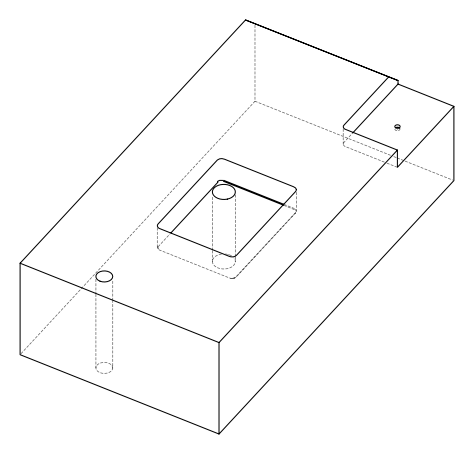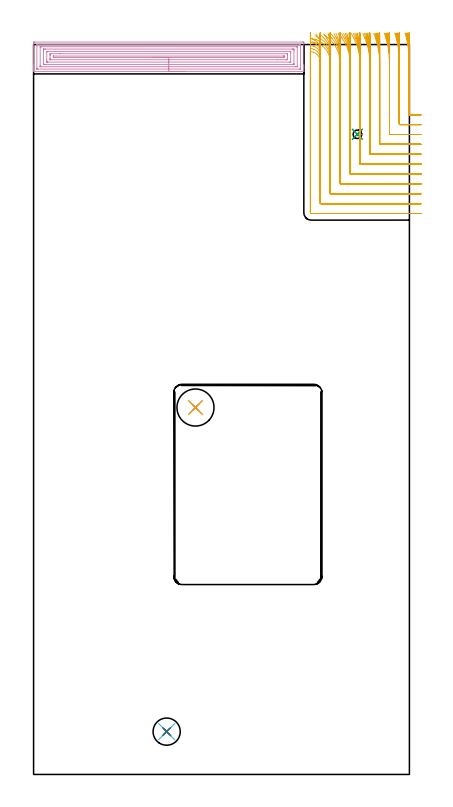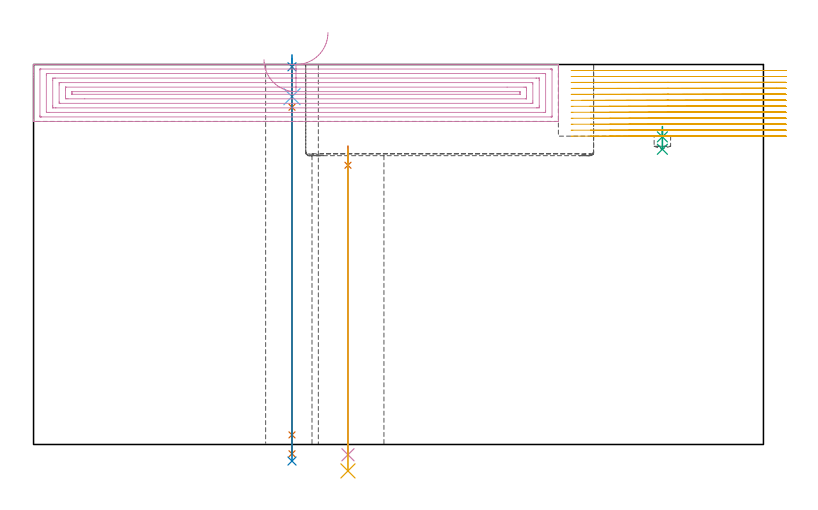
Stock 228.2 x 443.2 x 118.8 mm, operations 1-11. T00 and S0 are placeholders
(PLAN: 12 operations, 9 tool changes, 185.3 min)
(1 SPOT_DRILL | STEP1HOLE | NXT0321_9005460120000 | 0.06 min | 3392 mm3)
(2 SPOT_DRILL_1 | STEP1HOLE_1 | NXT0321_9005460120000 | 0.03 min | 3 mm3)
(3 SPOT_DRILL_2 | STEP1POCKET | NXT0321_9005460120000 | 0.03 min | 2393 mm3)
(4 DRILL_THROUGH_HOLE_INTO_CENTER | STEP1HOLE | NXT0301_065 | 0.39 min | 6096 mm3)
(5 DRILL_TO_ENLARGE_THROUGH_HOLE | STEP1HOLE | UGT0301_054 | 0.41 min | 37684 mm3)
(6 DRILL_BLIND_HOLE_INTO_CENTER | STEP1HOLE_1 | NXT0301_038 | 0.05 min | 317 mm3)
(7 GUN_DRILL_THROUGH_HOLE | STEP1HOLE_1 | UGT0307_002 | 0.56 min | 3049 mm3)
(8 SPADE_DRILL_TO_ENLARGE_THROUGH_HOLE | STEP1HOLE_1 | UGT0306_007 | 0.51 min | 21981 mm3)
(9 DRILL_BLIND_HOLE_INTO_CENTER_1 | STEP1POCKET | NXT0301_023 | 0.03 min | 78 mm3)
(10 AREA_MILL | FG_CHAMFER_SURFACE | UGT0205_001 | 9.43 min | 27202 mm3)
(11 MILL_CORNER_NOTCH_RECTANGULAR | CORNER_NOTCH_RECTANGULAR | NXT0201_009 | Follow Part, ap 2, ae 75% | 33.96 min | 149371 mm3)
(12 MILL_RECTANGULAR_POCKET | POCKET_RECTANGULAR_STRAIGHT | UGT0201_084 | Follow Part, ap 1.5, ae 75% | 139.81 min | 299857 mm3)
(TOOL NXT0321_9005460120000 | NC Spot Drill, 142deg, 12mm, Carbide, Uncoated | D12 PA142 FL30 Z2)
(TOOL NXT0301_065 | Carbide Drill 9.4mm [860.1-0940-075A1-MM 2214] | D9.4 PA140 FL98 Z2)
(TOOL UGT0301_054 | Twist Drill 22.5 mm | D22.5 PA118 FL155 Z2)
(TOOL NXT0301_038 | Carbide Drill 6.7mm [860.1-0670-034A1-MM 2214] | D6.7 PA140 FL53 Z2)
(TOOL UGT0307_002 | Gun Drill 6 mm | D6 PA130 FL24 Z1)
(TOOL UGT0306_007 | Spade Drill 16.5mm | D16.5 PA132 FL10 Z2)
(TOOL NXT0301_023 | Carbide Drill 5.2mm [860.1-0520-016A1-MM 2214] | D5.2 PA140 FL28 Z2)
(TOOL UGT0205_001 | Chamfer Mill 20 x 3 x 45 deg. | D20 FL50 Z2)
(TOOL NXT0201_009 | ENDMILL 8mm [2P460-0800-NA 1630] | D8 FL26 Z6)
(TOOL UGT0201_084 | End mill 6 mm | D6 R1 FL30 Z4)
(OP 1 SPOT_DRILL)
G17 G21 G94 G90
T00 M6
G54
G17 G0 G90 X98.3 Y222.8 S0 M3
G43 Z128.8 H0
G94 G81 G98 Z87.3 F250. R93.3
G80
M5
M2
(OP 2 SPOT_DRILL_1)
G17 G21 G94 G90
T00 M6
G54
G17 G0 G90 X80.8 Y26. S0 M3
G43 Z128.8 H0
G94 G81 G98 Z118.086 F250. R121.8
G80
M5
M2
(OP 3 SPOT_DRILL_2)
G17 G21 G94 G90
T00 M6
G54
G17 G0 G90 X196.6 Y388.7 S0 M3
G43 Z128.8 H0
G94 G81 G98 Z96.176 F250. R99.4
G80
M5
M2
(OP 4 DRILL_THROUGH_HOLE_INTO_CENTER)
G17 G21 G94 G90
T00 M6
G54
G17 G0 G90 X98.3 Y222.8 S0 M3
G43 Z128.8 H1
G94 G73 G98 Z-3.211 F250. Q9.351 R92.3
G80
M5
M2
(OP 5 DRILL_TO_ENLARGE_THROUGH_HOLE)
G17 G21 G94 G90
T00 M6
G54
G17 G0 G90 X98.3 Y222.8 S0 M3
G43 Z128.8 H0
G94 G73 G98 Z-8.26 F250. Q19.712 R92.3
G80
M5
M2
(OP 6 DRILL_BLIND_HOLE_INTO_CENTER)
G17 G21 G94 G90
T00 M6
G54
G17 G0 G90 X80.8 Y26. S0 M3
G43 Z128.8 H1
G94 G81 G98 Z108.75 F250. R120.8
G80
M5
M2
(OP 7 GUN_DRILL_THROUGH_HOLE)
G17 G21 G94 G90
T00 M6
G54
G17 G0 G90 X80.8 Y26. M8
G43 Z128.8 H0
Z118.557
S716 M3
G94 G1 Z105.443 F125. M26
G4 X.084
Z3. F250.
G4 X.084
Z-2.899 F125.
G4 X.084
M5
M9
G0 Z118.557
Z128.8
M2
(OP 8 SPADE_DRILL_TO_ENLARGE_THROUGH_HOLE)
G17 G21 G94 G90
T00 M6
G54
G17 G0 G90 X80.8 Y26. S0 M3
G43 Z128.8 H0
G94 G73 G98 Z-5.173 F250. Q15.497 R120.8
G80
M5
M2
(OP 9 DRILL_BLIND_HOLE_INTO_CENTER_1)
G17 G21 G94 G90
T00 M6
G54
G17 G0 G90 X196.6 Y388.7 S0 M3
G43 Z128.8 H1
G94 G81 G98 Z92.3 F250. R98.4
G80
M5
M2
(OP 10 AREA_MILL)
G17 G21 G94 G90
T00 M6
G54
G17 G0 G90 X92.05 Y426.9 S1061 M3
G43 Z128.8 H0
G94 G1 X92.012 Z127.928 F250.
X91.898 Z127.063
X91.709 Z126.212
X91.447 Z125.38
X91.113 Z124.574
X90.71 Z123.8
X90.242 Z123.064
X89.71 Z122.372
X89.121 Z121.729
X88.478 Z121.139
X87.786 Z120.608
X87.05 Z120.14
X86.276 Z119.737
X85.47 Z119.403
X84.638 Z119.141
X83.786 Z118.952
X82.922 Z118.838
X82.05 Z118.8
X0.132
X0.008 Y426.903 Z118.788
X0. Y426.916 Z118.775
Y427.193 Z118.506
Y427.92 Z117.78
Y428.642 Z117.057
Y429.165 Z116.531
Y429.427 Z116.27
Y430.05 Z115.647
Y430.312 Z115.386
Y430.935 Z114.76
Y444.204 Z101.493
X0.002 Y444.518 Z101.179
X0.01 Y444.691 Z101.005
X0.185 Y444.699 Z100.999
X0.577 Y444.7 Z101.
X163.523
X163.918 Y444.696 Z101.002
X164.09 Y444.691 Z101.006
X164.1 Y444.515 Z101.181
Y430.935 Z114.76
Y430.312 Z115.386
Y430.05 Z115.647
Y429.427 Z116.27
Y429.165 Z116.531
Y428.642 Z117.057
Y428.281 Z117.419
Y427.194 Z118.505
Y426.916 Z118.775
X164.092 Y426.903 Z118.788
X163.968 Y426.9 Z118.8
X82.05
Y428.314 Z117.386
X2.324
X2.14 Y428.316 Z117.384
X2.048 Y428.319 Z117.381
X2.011 Y428.321 Z117.379
X2.008 Y428.349 Z117.351
X2.003 Y428.43 Z117.27
X2. Y428.636 Z117.064
Y442.79 Z102.91
X2.006 Y443.145 Z102.555
X2.01 Y443.246 Z102.454
X2.018 Y443.28 Z102.42
X2.038 Y443.281 Z102.419
X2.144 Y443.284 Z102.416
X2.358 Y443.286 Z102.414
X2.392
X161.776
X161.96 Y443.284 Z102.416
X162.052 Y443.281 Z102.419
X162.089 Y443.279 Z102.421
X162.092 Y443.251 Z102.449
X162.097 Y443.17 Z102.53
X162.1 Y442.964 Z102.736
Y428.81 Z116.89
X162.094 Y428.454 Z117.246
X162.09 Y428.354 Z117.346
X162.082 Y428.32 Z117.38
X162.062 Y428.319 Z117.381
X161.956 Y428.316 Z117.384
X161.742 Y428.314 Z117.386
X161.708
X82.05
Y429.729 Z115.972
X4.462 Z115.971
X4.139 Y429.731 Z115.969
X4.032 Y429.733 Z115.967
X4.019 Y429.735 Z115.965
X4.01 Y429.749 Z115.951
X4.005 Y429.821 Z115.879
X4.002 Y429.912 Z115.788
X4. Y430.05 Z115.65
Y430.188 Z115.512
X4.001 Y441.687 Z104.013
X4.007 Y441.825 Z103.875
X4.01 Y441.861 Z103.839
X4.021 Y441.865 Z103.835
X4.058 Y441.868 Z103.832
X4.139 Y441.87 Z103.83
X4.706 Y441.871 Z103.829
X5.029 Y441.872 Z103.828
X159.638 Y441.871 Z103.829
X159.961 Y441.869 Z103.831
X160.068 Y441.867 Z103.833
X160.081 Y441.865 Z103.835
X160.09 Y441.851 Z103.849
X160.095 Y441.779 Z103.921
X160.098 Y441.688 Z104.012
X160.1 Y441.55 Z104.15
Y441.412 Z104.288
X160.099 Y429.913 Z115.787
X160.093 Y429.775 Z115.925
X160.09 Y429.739 Z115.961
X160.079 Y429.735 Z115.965
X160.042 Y429.732 Z115.968
X159.961 Y429.73 Z115.97
X159.394 Y429.729 Z115.971
X159.071 Y429.728 Z115.972
X82.05 Y429.729
Y431.143 Z114.557
X6.81
X6.599 Y431.144 Z114.556
X6.076 Y431.148 Z114.552
X6.022 Y431.149 Z114.551
X6.01 Y431.217 Z114.483
X6. Y431.819 Z113.881
Y439.781 Z105.919
X6.001 Y440.183 Z105.517
X6.005 Y440.384 Z105.316
X6.009 Y440.434 Z105.266
X6.012 Y440.451 Z105.249
X6.033 Y440.452 Z105.248
X6.131 Y440.455 Z105.245
X6.81 Y440.457 Z105.243
X7.019
X157.29
X157.501 Y440.456 Z105.244
X158.024 Y440.452 Z105.248
X158.078 Y440.451 Z105.249
X158.09 Y440.383 Z105.317
X158.094 Y440.21 Z105.49
X158.1 Y439.861 Z105.839
Y431.819 Z113.881
X158.099 Y431.417 Z114.283
X158.095 Y431.216 Z114.484
X158.091 Y431.166 Z114.534
X158.088 Y431.149 Z114.551
X158.067 Y431.148 Z114.552
X157.969 Y431.145 Z114.555
X157.29 Y431.143 Z114.557
X157.081
X82.05
Y432.557 Z113.143
X8.591
X8.443 Y432.559 Z113.141
X8.148 Y432.564 Z113.136
X8.009 Y432.575 Z113.125
X8.005 Y432.62 Z113.08
X8.002 Y432.704 Z112.996
X8. Y433.291 Z112.409
X8.001 Y438.598 Z107.102
X8.005 Y438.896 Z106.804
X8.01 Y439.036 Z106.664
X8.295 Y439.041 Z106.659
X8.443 Y439.043 Z106.657
X155.509
X155.657 Y439.041 Z106.659
X155.952 Y439.036 Z106.664
X156.091 Y439.025 Z106.675
X156.095 Y438.98 Z106.72
X156.098 Y438.896 Z106.804
X156.1 Y438.309 Z107.391
X156.099 Y433.002 Z112.698
X156.095 Y432.704 Z112.996
X156.09 Y432.564 Z113.136
X155.805 Y432.559 Z113.141
X155.657 Y432.557 Z113.143
X82.05
Y433.971 Z111.729
X10.203 Y433.972 Z111.728
X10.068 Y433.973 Z111.727
X10.027 Y433.975 Z111.725
X10.012 Y433.977 Z111.723
X10.01 Y433.999 Z111.701
X10.005 Y434.104 Z111.596
X10.001 Y434.473 Z111.227
X10. Y434.842 Z110.858
Y436.611 Z109.089
X10.001 Y437.127 Z108.573
X10.004 Y437.492 Z108.208
X10.01 Y437.613 Z108.087
X10.12 Y437.622 Z108.078
X10.371 Y437.625 Z108.075
X10.758 Y437.628 Z108.072
X16.016 Y437.629 Z108.071
X153.897 Y437.628 Z108.072
X154.032 Y437.627 Z108.073
X154.073 Y437.625 Z108.075
X154.088 Y437.623 Z108.077
X154.09 Y437.601 Z108.099
X154.095 Y437.496 Z108.204
X154.099 Y437.127 Z108.573
X154.1 Y436.758 Z108.942
Y434.989 Z110.711
X154.099 Y434.473 Z111.227
X154.096 Y434.108 Z111.592
X154.09 Y433.987 Z111.713
X153.98 Y433.978 Z111.722
X153.729 Y433.975 Z111.725
X153.342 Y433.972 Z111.728
X148.053 Y433.971 Z111.729
X82.05
Y435.385 Z110.315
X12.124 Y435.386 Z110.314
X12.048 Y435.389 Z110.311
X12.016 Y435.392 Z110.308
X12.009 Y435.407 Z110.293
X12.002 Y435.432 Z110.268
X12.001 Y435.44 Z110.26
X12.002 Y435.821 Z109.879
X12.007 Y436.091 Z109.609
X12.011 Y436.21 Z109.49
X12.017 Y436.211 Z109.489
X12.042 Y436.213 Z109.487
X12.149 Y436.215 Z109.485
X151.976 Y436.214 Z109.486
X152.052 Y436.211 Z109.489
X152.084 Y436.208 Z109.492
X152.091 Y436.193 Z109.507
X152.098 Y436.168 Z109.532
X152.1 Y436.16 Z109.54
X152.099 Y435.649 Z110.051
X152.095 Y435.497 Z110.203
X152.09 Y435.402 Z110.298
X152.05 Y435.392 Z110.308
X151.948 Y435.387 Z110.313
X151.92 Y435.386 Z110.314
X82.05 Y435.385 Z110.315
X81.178 Z110.353
X80.314 Z110.467
X79.462 Z110.655
X78.63 Z110.918
X77.824 Z111.252
X77.05 Z111.654
X76.314 Z112.123
X75.622 Z112.654
X74.979 Z113.244
X74.39 Z113.887
X73.858 Z114.579
X73.39 Z115.315
X72.987 Z116.088
X72.653 Z116.894
X72.391 Z117.726
X72.202 Z118.578
X72.088 Z119.443
X72.05 Z120.315
G0 Z128.8
M5
M2
(OP 11 MILL_CORNER_NOTCH_RECTANGULAR)
G17 G21 G94 G90
T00 M6
G54
G17 G0 G90 X225.624 Y450.112 S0 M3
G43 Z128.8 H1
Z116.933
G94 G1 X226.344 Y447.2 F250.
G2 X228.1 Y432.792 R60. F500.
G1 Y400.995
G3 X228.495 Y400.6 R0.4
G1 X232.2
X235.2 F250.
G0 Z128.8
X219.342 Y450.091
Z116.933
G1 X220.142 Y447.2
G2 X222.1 Y432.792 R54. F500.
G1 Y394.996
G3 X222.496 Y394.6 R0.4
G1 X232.2
X235.2 F250.
G0 Z128.8
X212.986 Y450.062
Z116.933
G1 X213.887 Y447.2
G2 X216.1 Y432.792 R48. F500.
G1 Y388.996
G3 X216.496 Y388.6 R0.4
G1 X232.2
X235.2 F250.
G0 Z128.8
X206.522 Y450.018
Z116.933
G1 X207.551 Y447.2
G2 X210.1 Y432.792 R42. F500.
G1 Y382.996
G3 X210.496 Y382.6 R0.4
G1 X232.2
X235.2 F250.
G0 Z128.8
X199.89 Y449.949
Z116.933
G1 X201.091 Y447.2
G2 X204.1 Y432.792 R36. F500.
G1 Y376.996
G3 X204.496 Y376.6 R0.4
G1 X232.2
X235.2 F250.
G0 Z128.8
X192.973 Y449.831
Z116.933
G1 X194.414 Y447.2
G2 X198.1 Y432.792 R30. F500.
G1 Y389.991
X198.285 Y389.751
G2 X198.461 Y388.002 R1.973
G1 X198.292 Y387.65
X198.1 Y387.391
Y370.996
G3 X198.496 Y370.6 R0.4
G1 X232.2
X235.2 F250.
G0 Z128.8
X185.493 Y449.599
Z116.933
G1 X187.294 Y447.2
G2 X192.1 Y432.792 R24. F500.
G1 Y364.996
G3 X192.496 Y364.6 R0.4
G1 X232.2
X235.2 F250.
G0 Z128.8
X176.488 Y448.998
Z116.933
G1 X178.889 Y447.2
G2 X186.1 Y432.792 R18. F500.
G1 Y358.997
G3 X186.497 Y358.6 R0.4
G1 X232.2
X235.2 F250.
G0 Z128.8
X168.872 Y444.861
Z116.933
G1 X170.346 Y444.58
G2 X180.1 Y432.792 R12. F500.
G1 Y352.997
G3 X180.497 Y352.6 R0.4
G1 X232.2
X235.2 F250.
G0 Z128.8
X168.686 Y438.949
Z116.933
G1 X170.1 Y438.449
G2 X174.1 Y432.792 R6. F500.
G1 Y346.997
G3 X174.497 Y346.6 R0.4
G1 X232.2
X235.2 F250.
G0 Z128.8
X168.1 Y435.792
Z116.933
G1 Y432.792
Y341.1 F500.
G3 X168.6 Y340.6 R0.5
G1 X232.2
X235.2 F250.
G0 Z128.8
X226.148 Y450.134
Z115.067
G1 X226.775 Y447.2
G2 X228.1 Y434.659 R60. F500.
G1 Y400.995
G3 X228.495 Y400.6 R0.4
G1 X232.2
X235.2 F250.
G0 Z128.8
X219.927 Y450.118
Z115.067
G1 X220.624 Y447.2
G2 X222.1 Y434.659 R54. F500.
G1 Y394.996
G3 X222.496 Y394.6 R0.4
G1 X232.2
X235.2 F250.
G0 Z128.8
X213.649 Y450.096
Z115.067
G1 X214.433 Y447.2
G2 X216.1 Y434.659 R48. F500.
G1 Y388.996
G3 X216.496 Y388.6 R0.4
G1 X232.2
X235.2 F250.
G0 Z128.8
X207.288 Y450.063
Z115.067
G1 X208.184 Y447.2
G2 X210.1 Y434.659 R42. F500.
G1 Y382.996
G3 X210.496 Y382.6 R0.4
G1 X232.2
X235.2 F250.
G0 Z128.8
X200.8 Y450.012
Z115.067
G1 X201.845 Y447.2
G2 X204.1 Y434.659 R36. F500.
G1 Y376.996
G3 X204.496 Y376.6 R0.4
G1 X232.2
X235.2 F250.
G0 Z128.8
X194.099 Y449.925
Z115.067
G1 X195.353 Y447.2
G2 X198.1 Y434.659 R30. F500.
G1 Y389.991
X198.285 Y389.751
G2 X198.461 Y388.002 R1.972
G1 X198.292 Y387.65
X198.1 Y387.391
Y376.996
Y370.996
G3 X198.496 Y370.6 R0.4
G1 X232.2
X235.2 F250.
G0 Z128.8
X186.995 Y449.758
Z115.067
G1 X188.563 Y447.2
G2 X192.1 Y434.659 R24. F500.
G1 Y364.997
G3 X192.497 Y364.6 R0.4
G1 X232.2
X235.2 F250.
G0 Z128.8
X178.922 Y449.352
Z115.067
G1 X181.012 Y447.2
G2 X186.1 Y434.659 R18. F500.
G1 Y358.997
G3 X186.497 Y358.6 R0.4
G1 X232.2
X235.2 F250.
G0 Z128.8
X168.556 Y447.02
Z115.067
G1 X171.438 Y446.186
G2 X180.1 Y434.659 R12. F500.
G1 Y352.997
G3 X180.497 Y352.6 R0.4
G1 X232.2
X235.2 F250.
G0 Z128.8
X168.686 Y440.816
Z115.067
G1 X170.1 Y440.316
G2 X174.1 Y434.659 R6. F500.
G1 Y346.997
G3 X174.497 Y346.6 R0.4
G1 X232.2
X235.2 F250.
G0 Z128.8
X168.1 Y437.659
Z115.067
G1 Y434.659
Y341.1 F500.
G3 X168.6 Y340.6 R0.5
G1 X232.2
X235.2 F250.
G0 Z128.8
X226.61 Y450.152
Z113.2
G1 X227.144 Y447.2
G2 X228.1 Y436.53 R60. F500.
G1 Y400.995
G3 X228.495 Y400.6 R0.4
G1 X232.2
X235.2 F250.
G0 Z128.8
X220.442 Y450.141
Z113.2
G1 X221.035 Y447.2
G2 X222.1 Y436.53 R54. F500.
G1 Y394.996
G3 X222.496 Y394.6 R0.4
G1 X232.2
X235.2 F250.
G0 Z128.8
X214.232 Y450.125
Z113.2
G1 X214.899 Y447.2
G2 X216.1 Y436.53 R48. F500.
G1 Y388.996
G3 X216.496 Y388.6 R0.4
G1 X232.2
X235.2 F250.
G0 Z128.8
X207.96 Y450.102
Z113.2
G1 X208.722 Y447.2
G2 X210.1 Y436.53 R42. F500.
G1 Y382.996
G3 X210.496 Y382.6 R0.4
G1 X232.2
X235.2 F250.
G0 Z128.8
X201.593 Y450.065
Z113.2
G1 X202.482 Y447.2
G2 X204.1 Y436.53 R36. F500.
G1 Y376.996
G3 X204.496 Y376.6 R0.4
G1 X232.2
X235.2 F250.
G0 Z128.8
X195.071 Y450.004
Z113.2
G1 X196.138 Y447.2
G2 X198.1 Y436.53 R30. F500.
G1 Y389.991
X198.285 Y389.751
G2 X198.44 Y389.451 R1.972
X198.461 Y388.002 R1.972
G1 X198.292 Y387.65
X198.1 Y387.391
Y376.996
Y370.996
G3 X198.496 Y370.6 R0.4
G1 X232.2
X235.2 F250.
G0 Z128.8
X188.264 Y449.887
Z113.2
G1 X189.598 Y447.2
G2 X192.1 Y436.53 R24. F500.
G1 Y364.997
G3 X192.497 Y364.6 R0.4
G1 X232.2
X235.2 F250.
G0 Z128.8
X180.818 Y449.616
Z113.2
G1 X182.596 Y447.2
G2 X186.1 Y436.53 R18. F500.
G1 Y358.997
G3 X186.497 Y358.6 R0.4
G1 X232.2
X235.2 F250.
G0 Z128.8
X170.98 Y448.559
Z113.2
G1 X173.641 Y447.174
G2 X180.1 Y436.53 R12. F500.
G1 Y352.997
G3 X180.497 Y352.6 R0.4
G1 X232.2
X235.2 F250.
G0 Z128.8
X168.686 Y442.686
Z113.2
G1 X170.1 Y442.186
G2 X174.1 Y436.53 R6. F500.
G1 Y346.997
G3 X174.497 Y346.6 R0.4
G1 X232.2
X235.2 F250.
G0 Z128.8
X168.1 Y439.53
Z113.2
G1 Y436.53
Y341.1 F500.
G3 X168.6 Y340.6 R0.5
G1 X232.2
X235.2 F250.
G0 Z128.8
X227.011 Y450.168
Z111.333
G1 X227.451 Y447.2
G2 X228.1 Y438.401 R60. F500.
G1 Y400.995
G3 X228.495 Y400.6 R0.4
G1 X232.2
X235.2 F250.
G0 Z128.8
X220.889 Y450.16
Z111.333
G1 X221.378 Y447.2
G2 X222.1 Y438.401 R54. F500.
G1 Y394.996
G3 X222.496 Y394.6 R0.4
G1 X232.2
X235.2 F250.
G0 Z128.8
X214.737 Y450.149
Z111.333
G1 X215.287 Y447.2
G2 X216.1 Y438.401 R48. F500.
G1 Y388.996
G3 X216.496 Y388.6 R0.4
G1 X232.2
X235.2 F250.
G0 Z128.8
X208.539 Y450.133
Z111.333
G1 X209.168 Y447.2
G2 X210.1 Y438.401 R42. F500.
G1 Y382.996
G3 X210.496 Y382.6 R0.4
G1 X232.2
X235.2 F250.
G0 Z128.8
X202.275 Y450.109
Z111.333
G1 X203.008 Y447.2
G2 X204.1 Y438.401 R36. F500.
G1 Y376.996
G3 X204.496 Y376.6 R0.4
G1 X232.2
X235.2 F250.
G0 Z128.8
X195.901 Y450.068
Z111.333
G1 X196.781 Y447.2
G2 X198.1 Y438.401 R30. F500.
G1 Y389.99
X198.286 Y389.749
X198.439 Y389.451
X198.532 Y389.169
G2 X198.582 Y388.863 R1.972
G1 X198.585 Y388.59
G2 X198.461 Y388.002 R1.972
G1 X198.321 Y387.709
X198.232 Y387.569
X198.14 Y387.444
X198.1 Y387.396
Y370.996
G3 X198.496 Y370.6 R0.4
G1 X232.2
X235.2 F250.
G0 Z128.8
X189.329 Y449.991
Z111.333
G1 X190.429 Y447.2
G2 X192.1 Y438.401 R24. F500.
G1 Y364.997
G3 X192.497 Y364.6 R0.4
G1 X232.2
X235.2 F250.
G0 Z128.8
X182.336 Y449.817
Z111.333
G1 X183.803 Y447.2
G2 X186.1 Y438.401 R18. F500.
G1 Y358.997
G3 X186.497 Y358.6 R0.4
G1 X232.2
X235.2 F250.
G0 Z128.8
X174.06 Y449.24
Z111.333
G1 X176.26 Y447.2
G2 X180.1 Y438.401 R12. F500.
G1 Y352.997
G3 X180.497 Y352.6 R0.4
G1 X232.2
X235.2 F250.
G0 Z128.8
X168.78 Y444.548
Z111.333
G1 X170.186 Y444.027
G2 X174.1 Y438.401 R6. F500.
G1 Y346.997
G3 X174.497 Y346.6 R0.4
G1 X232.2
X235.2 F250.
G0 Z128.8
X168.1 Y441.401
Z111.333
G1 Y438.401
Y341.1 F500.
G3 X168.6 Y340.6 R0.5
G1 X232.2
X235.2 F250.
G0 Z128.8
X227.358 Y450.18
Z109.467
G1 X227.703 Y447.2
G2 X228.1 Y440.309 R60. F500.
G1 Y400.995
G3 X228.495 Y400.6 R0.4
G1 X232.2
X235.2 F250.
G0 Z128.8
X221.276 Y450.175
Z109.467
G1 X221.659 Y447.2
G2 X222.1 Y440.309 R54. F500.
G1 Y394.996
G3 X222.496 Y394.6 R0.4
G1 X232.2
X235.2 F250.
G0 Z128.8
X215.172 Y450.169
Z109.467
G1 X215.603 Y447.2
G2 X216.1 Y440.309 R48. F500.
G1 Y388.996
G3 X216.496 Y388.6 R0.4
G1 X232.2
X235.2 F250.
G0 Z128.8
X209.039 Y450.159
Z109.467
G1 X209.531 Y447.2
G2 X210.1 Y440.309 R42. F500.
G1 Y382.996
G3 X210.496 Y382.6 R0.4
G1 X232.2
X235.2 F250.
G0 Z128.8
X202.86 Y450.145
Z109.467
G1 X203.434 Y447.2
G2 X204.1 Y440.309 R36. F500.
G1 Y376.996
G3 X204.496 Y376.6 R0.4
G1 X232.2
X235.2 F250.
G0 Z128.8
X196.609 Y450.12
Z109.467
G1 X197.298 Y447.2
G2 X198.1 Y440.309 R30. F500.
G1 Y389.99
X198.286 Y389.749
X198.439 Y389.451
X198.532 Y389.169
G2 X198.582 Y388.863 R1.972
G1 X198.585 Y388.591
G2 X198.461 Y388.002 R1.972
G1 X198.321 Y387.709
X198.232 Y387.569
X198.14 Y387.444
X198.1 Y387.396
Y376.996
Y370.996
G3 X198.496 Y370.6 R0.4
G1 X232.2
X235.2 F250.
G0 Z128.8
X190.228 Y450.074
Z109.467
G1 X191.09 Y447.2
G2 X192.1 Y440.309 R24. F500.
G1 Y364.996
G3 X192.496 Y364.6 R0.4
G1 X232.2
X235.2 F250.
G0 Z128.8
X183.58 Y449.971
Z109.467
G1 X184.729 Y447.2
G2 X186.1 Y440.309 R18. F500.
G1 Y358.997
G3 X186.497 Y358.6 R0.4
G1 X232.2
X235.2 F250.
G0 Z128.8
X176.202 Y449.656
Z109.467
G1 X177.924 Y447.2
G2 X180.1 Y440.309 R12. F500.
G1 Y352.997
G3 X180.497 Y352.6 R0.4
G1 X232.2
X235.2 F250.
G0 Z128.8
X168.146 Y447.017
Z109.467
G1 X170.82 Y445.657
G2 X174.1 Y440.309 R6. F500.
G1 Y346.997
G3 X174.497 Y346.6 R0.4
G1 X232.2
X235.2 F250.
G0 Z128.8
X168.1 Y443.309
Z109.467
G1 Y440.309
Y341.1 F500.
G3 X168.6 Y340.6 R0.5
G1 X232.2
X235.2 F250.
G0 Z128.8
X227.838 Y450.195
Z107.6
G1 X228.006 Y447.2
G2 X228.1 Y443.837 R60. F500.
G1 Y400.995
G3 X228.495 Y400.6 R0.4
G1 X232.2
X235.2 F250.
G0 Z128.8
X221.808 Y450.194
Z107.6
G1 X221.995 Y447.2
G2 X222.1 Y443.837 R54. F500.
G1 Y394.995
G3 X222.495 Y394.6 R0.4
G1 X232.2
X235.2 F250.
G0 Z128.8
X215.772 Y450.193
Z107.6
G1 X215.982 Y447.2
G2 X216.1 Y443.837 R48. F500.
G1 Y388.996
G3 X216.496 Y388.6 R0.4
G1 X232.2
X235.2 F250.
G0 Z128.8
X209.725 Y450.19
Z107.6
G1 X209.965 Y447.2
G2 X210.1 Y443.837 R42. F500.
G1 Y382.996
G3 X210.496 Y382.6 R0.4
G1 X232.2
X235.2 F250.
G0 Z128.8
X203.662 Y450.187
Z107.6
G1 X203.943 Y447.2
G2 X204.1 Y443.837 R36. F500.
G1 Y376.996
G3 X204.496 Y376.6 R0.4
G1 X232.2
X235.2 F250.
G0 Z128.8
X197.575 Y450.181
Z107.6
G1 X197.911 Y447.2
G2 X198.1 Y443.837 R30. F500.
G1 Y389.991
X198.285 Y389.751
G2 X198.461 Y388.002 R1.972
G1 X198.292 Y387.65
X198.1 Y387.391
Y376.996
Y370.996
G3 X198.496 Y370.6 R0.4
G1 X232.2
X235.2 F250.
G0 Z128.8
X191.443 Y450.17
Z107.6
G1 X191.863 Y447.2
G2 X192.1 Y443.837 R24. F500.
G1 Y364.996
G3 X192.496 Y364.6 R0.4
G1 X232.2
X235.2 F250.
G0 Z128.8
X185.223 Y450.147
Z107.6
G1 X185.783 Y447.2
G2 X186.1 Y443.837 R18. F500.
G1 Y358.997
G3 X186.497 Y358.6 R0.4
G1 X232.2
X235.2 F250.
G0 Z128.8
X178.778 Y450.08
Z107.6
G1 X179.619 Y447.2
G2 X180.1 Y443.837 R12. F500.
G1 Y352.997
G3 X180.497 Y352.6 R0.4
G1 X232.2
X235.2 F250.
G0 Z128.8
X171.388 Y449.685
Z107.6
G1 X173.069 Y447.2
G2 X174.1 Y443.837 R6. F500.
G1 Y346.997
G3 X174.497 Y346.6 R0.4
G1 X232.2
X235.2 F250.
G0 Z128.8
X168.1 Y446.837
Z107.6
G1 Y443.837
Y341.1 F500.
G3 X168.6 Y340.6 R0.5
G1 X232.2
X235.2 F250.
G0 Z128.8
X228.068 Y450.2
Z105.733
G1 X228.097 Y447.2
G2 X228.1 Y446.612 R60. F500.
G1 Y400.995
G3 X228.495 Y400.6 R0.4
G1 X232.2
X235.2 F250.
G0 Z128.8
X222.064 Y450.2
Z105.733
G1 X222.097 Y447.2
G2 X222.1 Y446.612 R54. F500.
G1 Y394.995
G3 X222.495 Y394.6 R0.4
G1 X232.2
X235.2 F250.
G0 Z128.8
X216.06 Y450.2
Z105.733
G1 X216.096 Y447.2
G2 X216.1 Y446.612 R48. F500.
G1 Y388.996
G3 X216.496 Y388.6 R0.4
G1 X232.2
X235.2 F250.
G0 Z128.8
X210.054 Y450.2
Z105.733
G1 X210.096 Y447.2
G2 X210.1 Y446.612 R42. F500.
G1 Y382.996
G3 X210.496 Y382.6 R0.4
G1 X232.2
X235.2 F250.
G0 Z128.8
X204.046 Y450.2
Z105.733
G1 X204.095 Y447.2
G2 X204.1 Y446.612 R36. F500.
G1 Y376.996
G3 X204.496 Y376.6 R0.4
G1 X232.2
X235.2 F250.
G0 Z128.8
X198.035 Y450.199
Z105.733
G1 X198.094 Y447.2
G2 X198.1 Y446.612 R30. F500.
G1 Y389.991
X198.285 Y389.751
G2 X198.461 Y388.002 R1.972
G1 X198.292 Y387.65
X198.1 Y387.391
Y376.996
Y370.996
G3 X198.496 Y370.6 R0.4
G1 X232.2
X235.2 F250.
G0 Z128.8
X192.019 Y450.199
Z105.733
G1 X192.093 Y447.2
G2 X192.1 Y446.612 R24. F500.
G1 Y364.996
G3 X192.496 Y364.6 R0.4
G1 X232.2
X235.2 F250.
G0 Z128.8
X185.992 Y450.198
Z105.733
G1 X186.09 Y447.2
G2 X186.1 Y446.612 R18. F500.
G1 Y358.997
G3 X186.497 Y358.6 R0.4
G1 X232.2
X235.2 F250.
G0 Z128.8
X179.938 Y450.196
Z105.733
G1 X180.086 Y447.2
G2 X180.1 Y446.612 R12. F500.
G1 Y352.997
G3 X180.497 Y352.6 R0.4
G1 X232.2
X235.2 F250.
G0 Z128.8
X173.777 Y450.186
Z105.733
G1 X174.071 Y447.2
G2 X174.1 Y446.612 R6. F500.
G1 Y346.997
G3 X174.497 Y346.6 R0.4
G1 X232.2
X235.2 F250.
G0 Z128.8
X168.1 Y449.612
Z105.733
G1 Y446.612
Y341.1 F500.
G3 X168.6 Y340.6 R0.5
G1 X232.2
X235.2 F250.
G0 Z128.8
X228.1 Y450.2
Z103.867
G1 Y447.2
Y400.995 F500.
G3 X228.495 Y400.6 R0.4
G1 X232.2
X235.2 F250.
G0 Z128.8
X222.1 Y450.2
Z103.867
G1 Y447.2
Y394.995 F500.
G3 X222.495 Y394.6 R0.4
G1 X232.2
X235.2 F250.
G0 Z128.8
X216.1 Y450.2
Z103.867
G1 Y447.2
Y388.996 F500.
G3 X216.496 Y388.6 R0.4
G1 X232.2
X235.2 F250.
G0 Z128.8
X210.1 Y450.2
Z103.867
G1 Y447.2
Y382.996 F500.
G3 X210.496 Y382.6 R0.4
G1 X232.2
X235.2 F250.
G0 Z128.8
X204.1 Y450.2
Z103.867
G1 Y447.2
Y376.996 F500.
G3 X204.496 Y376.6 R0.4
G1 X232.2
X235.2 F250.
G0 Z128.8
X198.1 Y450.2
Z103.867
G1 Y447.2
Y389.991 F500.
X198.285 Y389.751
G2 X198.461 Y388.002 R1.972
G1 X198.292 Y387.65
X198.1 Y387.391
Y376.996
Y370.996
G3 X198.496 Y370.6 R0.4
G1 X232.2
X235.2 F250.
G0 Z128.8
X192.1 Y450.2
Z103.867
G1 Y447.2
Y364.996 F500.
G3 X192.496 Y364.6 R0.4
G1 X232.2
X235.2 F250.
G0 Z128.8
X186.1 Y450.2
Z103.867
G1 Y447.2
Y358.997 F500.
G3 X186.497 Y358.6 R0.4
G1 X232.2
X235.2 F250.
G0 Z128.8
X180.099 Y450.2
Z103.867
G1 X180.1 Y447.2
Y358.997 F500.
Y352.997
G3 X180.497 Y352.6 R0.4
G1 X232.2
X235.2 F250.
G0 Z128.8
X174.099 Y450.2
Z103.867
G1 X174.1 Y447.2
Y352.997 F500.
Y346.997
G3 X174.497 Y346.6 R0.4
G1 X232.2
X235.2 F250.
G0 Z128.8
X168.1 Y450.198
Z103.867
G1 Y447.198
Y341.1 F500.
G3 X168.6 Y340.6 R0.5
G1 X232.2
X235.2 F250.
G0 Z128.8
X228.1 Y450.2
Z102.
G1 Y447.2
Y400.995 F500.
G3 X228.495 Y400.6 R0.4
G1 X232.2
X235.2 F250.
G0 Z128.8
X222.1 Y450.2
Z102.
G1 Y447.2
Y394.995 F500.
G3 X222.495 Y394.6 R0.4
G1 X232.2
X235.2 F250.
G0 Z128.8
X216.1 Y450.2
Z102.
G1 Y447.2
Y388.996 F500.
G3 X216.496 Y388.6 R0.4
G1 X232.2
X235.2 F250.
G0 Z128.8
X210.1 Y450.2
Z102.
G1 Y447.2
Y382.996 F500.
G3 X210.496 Y382.6 R0.4
G1 X232.2
X235.2 F250.
G0 Z128.8
X204.1 Y450.2
Z102.
G1 Y447.2
Y376.996 F500.
G3 X204.496 Y376.6 R0.4
G1 X232.2
X235.2 F250.
G0 Z128.8
X198.1 Y450.2
Z102.
G1 Y447.2
Y389.991 F500.
X198.285 Y389.751
G2 X198.461 Y388.002 R1.972
G1 X198.292 Y387.65
X198.1 Y387.391
Y370.996
G3 X198.496 Y370.6 R0.4
G1 X232.2
X235.2 F250.
G0 Z128.8
X192.1 Y450.2
Z102.
G1 Y447.2
Y364.996 F500.
G3 X192.496 Y364.6 R0.4
G1 X232.2
X235.2 F250.
G0 Z128.8
X186.1 Y450.2
Z102.
G1 Y447.2
Y358.997 F500.
G3 X186.497 Y358.6 R0.4
G1 X232.2
X235.2 F250.
G0 Z128.8
X180.1 Y450.2
Z102.
G1 Y447.2
Y352.997 F500.
G3 X180.497 Y352.6 R0.4
G1 X232.2
X235.2 F250.
G0 Z128.8
X174.1 Y450.2
Z102.
G1 Y447.2
Y346.997 F500.
G3 X174.497 Y346.6 R0.4
G1 X232.2
X235.2 F250.
G0 Z128.8
X168.1 Y450.2
Z102.
G1 Y447.2
Y341.1 F500.
G3 X168.6 Y340.6 R0.5
G1 X232.2
X235.2 F250.
G0 Z128.8
X228.1 Y450.2
Z100.133
G1 Y447.2
Y400.995 F500.
G3 X228.495 Y400.6 R0.4
G1 X232.2
X235.2 F250.
G0 Z128.8
X222.1 Y450.2
Z100.133
G1 Y447.2
Y394.995 F500.
G3 X222.495 Y394.6 R0.4
G1 X232.2
X235.2 F250.
G0 Z128.8
X216.1 Y450.2
Z100.133
G1 Y447.2
Y388.996 F500.
G3 X216.496 Y388.6 R0.4
G1 X232.2
X235.2 F250.
G0 Z128.8
X210.1 Y450.2
Z100.133
G1 Y447.2
Y382.996 F500.
G3 X210.496 Y382.6 R0.4
G1 X232.2
X235.2 F250.
G0 Z128.8
X204.1 Y450.2
Z100.133
G1 Y447.2
Y376.996 F500.
G3 X204.496 Y376.6 R0.4
G1 X232.2
X235.2 F250.
G0 Z128.8
X198.1 Y450.2
Z100.133
G1 Y447.2
Y389.991 F500.
X198.285 Y389.751
G2 X198.461 Y388.002 R1.972
G1 X198.292 Y387.65
X198.1 Y387.391
Y376.996
Y370.996
G3 X198.496 Y370.6 R0.4
G1 X232.2
X235.2 F250.
G0 Z128.8
X192.1 Y450.2
Z100.133
G1 Y447.2
Y364.996 F500.
G3 X192.496 Y364.6 R0.4
G1 X232.2
X235.2 F250.
G0 Z128.8
X186.1 Y450.2
Z100.133
G1 Y447.2
Y358.997 F500.
G3 X186.497 Y358.6 R0.4
G1 X232.2
X235.2 F250.
G0 Z128.8
X180.1 Y450.2
Z100.133
G1 Y447.2
Y352.997 F500.
G3 X180.497 Y352.6 R0.4
G1 X232.2
X235.2 F250.
G0 Z128.8
X174.1 Y450.2
Z100.133
G1 Y447.2
Y346.997 F500.
G3 X174.497 Y346.6 R0.4
G1 X232.2
X235.2 F250.
G0 Z128.8
X168.1 Y450.2
Z100.133
G1 Y447.2
Y341.1 F500.
G3 X168.6 Y340.6 R0.5
G1 X232.2
X235.2 F250.
G0 Z128.8
X228.1 Y450.2
Z98.267
G1 Y447.2
Y400.995 F500.
G3 X228.495 Y400.6 R0.4
G1 X232.2
X235.2 F250.
G0 Z128.8
X222.1 Y450.2
Z98.267
G1 Y447.2
Y394.995 F500.
G3 X222.495 Y394.6 R0.4
G1 X232.2
X235.2 F250.
G0 Z128.8
X216.1 Y450.2
Z98.267
G1 Y447.2
Y388.996 F500.
G3 X216.496 Y388.6 R0.4
G1 X232.2
X235.2 F250.
G0 Z128.8
X210.1 Y450.2
Z98.267
G1 Y447.2
Y382.996 F500.
G3 X210.496 Y382.6 R0.4
G1 X232.2
X235.2 F250.
G0 Z128.8
X204.1 Y450.2
Z98.267
G1 Y447.2
Y376.996 F500.
G3 X204.496 Y376.6 R0.4
G1 X232.2
X235.2 F250.
G0 Z128.8
X198.1 Y450.2
Z98.267
G1 Y447.2
Y389.991 F500.
X198.285 Y389.751
G2 X198.439 Y389.453 R1.972
X198.461 Y388.002 R1.972
G1 X198.292 Y387.65
X198.1 Y387.391
Y376.996
Y370.996
G3 X198.496 Y370.6 R0.4
G1 X232.2
X235.2 F250.
G0 Z128.8
X192.1 Y450.2
Z98.267
G1 Y447.2
Y364.996 F500.
G3 X192.496 Y364.6 R0.4
G1 X232.2
X235.2 F250.
G0 Z128.8
X186.1 Y450.2
Z98.267
G1 Y447.2
Y358.997 F500.
G3 X186.497 Y358.6 R0.4
G1 X232.2
X235.2 F250.
G0 Z128.8
X180.1 Y450.2
Z98.267
G1 Y447.2
Y352.997 F500.
G3 X180.497 Y352.6 R0.4
G1 X232.2
X235.2 F250.
G0 Z128.8
X174.1 Y450.2
Z98.267
G1 Y447.2
Y346.997 F500.
G3 X174.497 Y346.6 R0.4
G1 X232.2
X235.2 F250.
G0 Z128.8
X168.1 Y450.2
Z98.267
G1 Y447.2
Y341.1 F500.
G3 X168.6 Y340.6 R0.5
G1 X232.2
X235.2 F250.
G0 Z128.8
X228.1 Y450.2
Z96.4
G1 Y447.2
Y400.995 F500.
G3 X228.495 Y400.6 R0.4
G1 X232.2
X235.2 F250.
G0 Z128.8
X222.1 Y450.2
Z96.4
G1 Y447.2
Y394.995 F500.
G3 X222.495 Y394.6 R0.4
G1 X232.2
X235.2 F250.
G0 Z128.8
X216.1 Y450.2
Z96.4
G1 Y447.2
Y388.996 F500.
G3 X216.496 Y388.6 R0.4
G1 X232.2
X235.2 F250.
G0 Z128.8
X210.1 Y450.2
Z96.4
G1 Y447.2
Y382.996 F500.
G3 X210.496 Y382.6 R0.4
G1 X232.2
X235.2 F250.
G0 Z128.8
X204.1 Y450.2
Z96.4
G1 Y447.2
Y376.996 F500.
G3 X204.496 Y376.6 R0.4
G1 X232.2
X235.2 F250.
G0 Z128.8
X198.1 Y450.2
Z96.4
G1 Y447.2
Y370.996 F500.
G3 X198.496 Y370.6 R0.4
G1 X232.2
X235.2 F250.
G0 Z128.8
X192.1 Y450.2
Z96.4
G1 Y447.2
Y364.996 F500.
G3 X192.496 Y364.6 R0.4
G1 X232.2
X235.2 F250.
G0 Z128.8
X186.1 Y450.2
Z96.4
G1 Y447.2
Y358.997 F500.
G3 X186.497 Y358.6 R0.4
G1 X232.2
X235.2 F250.
G0 Z128.8
X180.1 Y450.2
Z96.4
G1 Y447.2
Y352.997 F500.
G3 X180.497 Y352.6 R0.4
G1 X232.2
X235.2 F250.
G0 Z128.8
X174.1 Y450.2
Z96.4
G1 Y447.2
Y346.997 F500.
G3 X174.497 Y346.6 R0.4
G1 X232.2
X235.2 F250.
G0 Z128.8
X168.1 Y450.2
Z96.4
G1 Y447.2
Y341.1 F500.
G3 X168.6 Y340.6 R0.5
G1 X232.2
X235.2 F250.
G0 Z128.8
M5
M2
